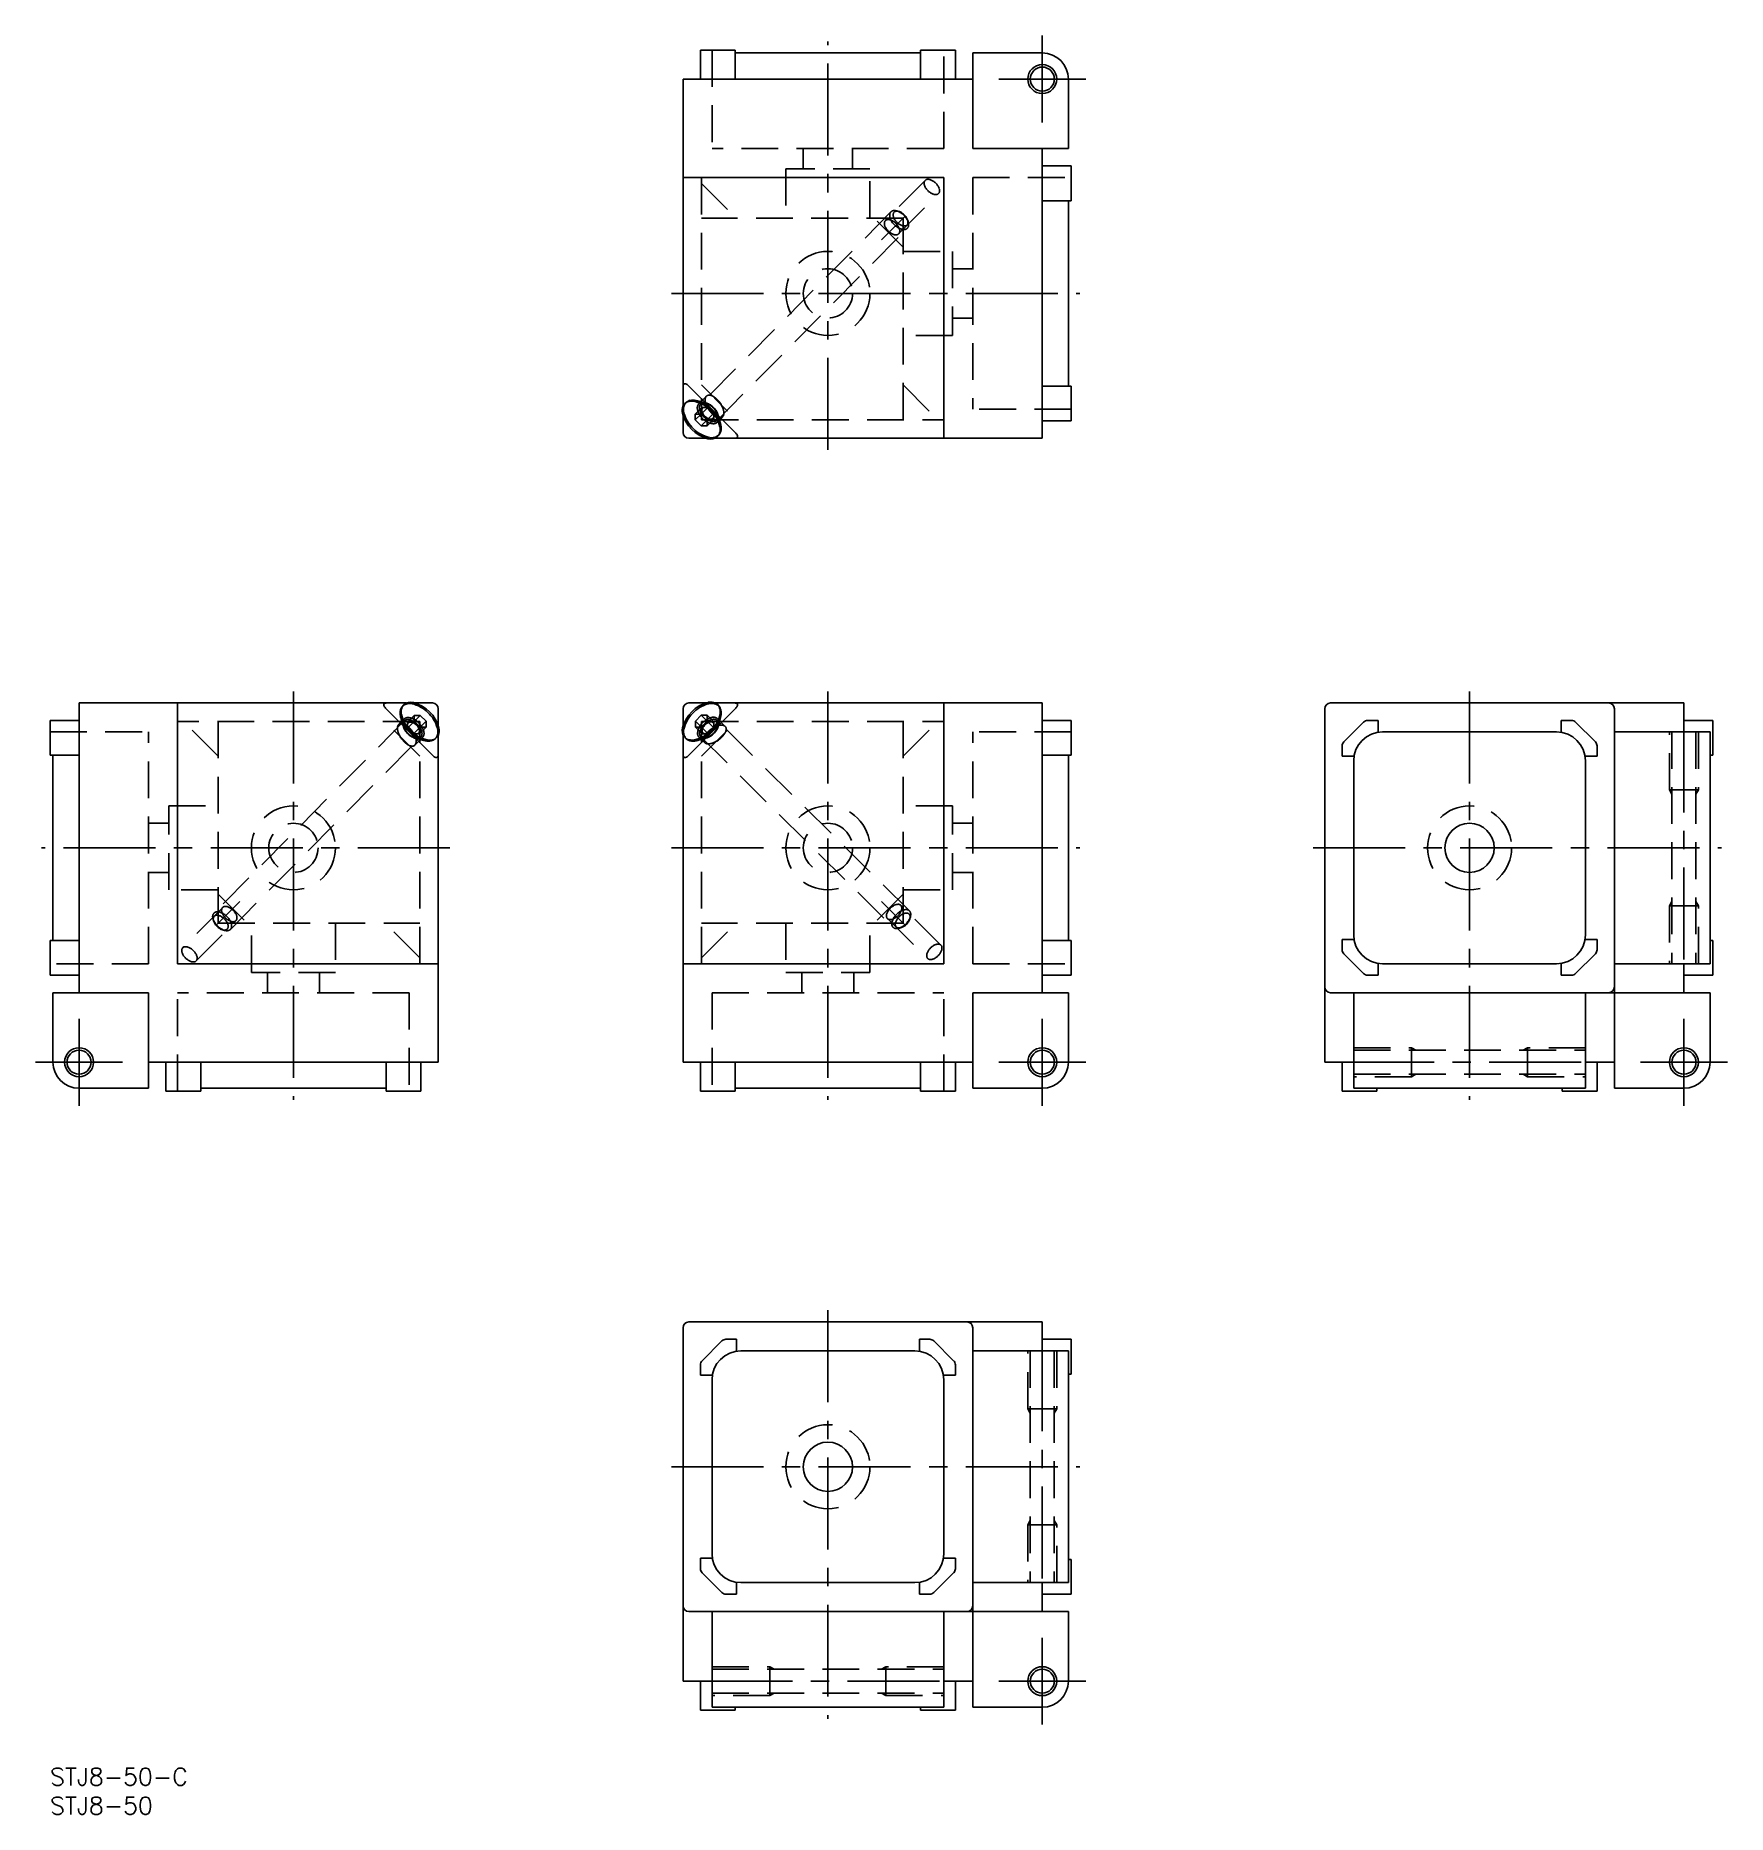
# Model space of a CAD drawing. Extents: x -3 to 289, y -8 to 299.
import ezdxf

# ---------------------------------------------------------------- set-up
doc = ezdxf.new("R2010")
doc.units = 0
doc.header["$LTSCALE"] = 0.5
doc.linetypes.add('CENTER', pattern=[50.8, 31.75, -6.35, 6.35, -6.35])
doc.linetypes.add('DASHED', pattern=[19.05, 12.7, -6.35])
for name, color, linetype in [('MSM_CENTER', 1, 'CENTER'), ('MSM_CONTINUOUS', 7, 'CONTINUOUS'), ('MSM_DASHED', 4, 'DASHED'), ('MSM_NARROW', 5, 'CONTINUOUS'), ('MSM_PART_NUMBER', 7, 'CONTINUOUS')]:
    doc.layers.add(name, color=color, linetype=linetype)
doc.styles.get("Standard").update_dxf_attribs({"font": 'txt.shx', "height": 3, "bigfont": 'bigfont.shx'})

msp = doc.modelspace()

# ---------------------------------------------------------------- linework, layer by layer
at = {"layer": 'MSM_CENTER'}
for p, q in [((134.24, 227.5), (134.24, 298)), ((171.24, 299), (171.24, 284)), ((178.74, 291.5), (163.74, 291.5)), ((143.48, 263.75, -1.25), (147.66, 267.92, 0.14)), ((107.24, 254.5), (177.74, 254.5)), ((42, 185.82), (42, 115.32)), ((134.24, 185.82), (134.24, 115.32)), ((244.98, 185.82), (244.98, 115.32)), ((281.98, 180.82), (281.98, 136.82)), ((69, 158.82), (-1.5, 158.82)), ((107.24, 158.82), (177.74, 158.82)), ((217.98, 158.82), (288.48, 158.82)), ((32.75, 149.57, 1.02), (28.58, 145.4, 2.4)), ((143.51, 149.54, -1.24), (147.69, 145.37, 0.15)), ((5, 129.32), (5, 114.32)), ((171.24, 129.32), (171.24, 114.32)), ((281.98, 129.32), (281.98, 114.32)), ((-2.5, 121.82), (12.5, 121.82)), ((163.74, 121.82), (178.74, 121.82)), ((222.98, 121.82), (266.98, 121.82)), ((289.48, 121.82), (274.48, 121.82)), ((134.24, 79), (134.24, 8.5)), ((171.24, 74), (171.24, 30)), ((107.24, 52), (177.74, 52)), ((171.24, 22.5), (171.24, 7.5)), ((112.24, 15), (156.24, 15)), ((163.74, 15), (178.74, 15))]:
    msp.add_line(p, q, dxfattribs=at)
at = {"layer": 'MSM_CONTINUOUS'}
for p, q in [((112.24, 291.5), (112.24, 296.5)), ((112.24, 296.5), (118.24, 296.5)), ((118.24, 296.5), (118.24, 291.5)), ((118.24, 296), (150.24, 296)), ((150.24, 291.5), (150.24, 296.5)), ((150.24, 296.5), (156.24, 296.5)), ((156.24, 296.5), (156.24, 291.5)), ((159.24, 296), (171.24, 296)), ((159.24, 296), (159.24, 279.5)), ((109.24, 235.05), (109.24, 291.5)), ((109.24, 291.5), (159.24, 291.5)), ((175.74, 279.5), (175.74, 291.5)), ((175.74, 279.5), (159.24, 279.5)), ((171.24, 229.5), (171.24, 279.5)), ((176.24, 276.5), (171.24, 276.5)), ((176.24, 270.5), (176.24, 276.5)), ((154.24, 274.5), (109.24, 274.5)), ((154.24, 229.5), (154.24, 274.5)), ((171.24, 270.5), (176.24, 270.5)), ((175.74, 270.5), (175.74, 238.5)), ((118.24, 230.5), (110.24, 238.5)), ((176.24, 238.5), (171.24, 238.5)), ((176.24, 232.5), (176.24, 238.5)), ((109.24, 233.46), (109.24, 230.5)), ((112.48, 235.7), (111.14, 235.89)), ((112.36, 233.68), (111.34, 232.66)), ((111.34, 232.66), (111.34, 233.68)), ((111.34, 233.68), (112.37, 233.68)), ((112.37, 233.68), (113.39, 232.67)), ((112.37, 231.64), (111.34, 232.66)), ((113.39, 232.67), (112.37, 231.64)), ((113.39, 231.65), (112.37, 231.64)), ((113.39, 232.67), (113.39, 231.65)), ((115.61, 231.47), (115.4, 232.8)), ((171.24, 232.5), (176.24, 232.5)), ((110.24, 229.5), (113.24, 229.5)), ((171.24, 229.5), (114.66, 229.5)), ((5, 183.82), (61.45, 183.82)), ((5, 183.82), (5, 133.82)), ((22, 183.82), (22, 138.82)), ((58, 182.82), (66, 174.82)), ((60.63, 181.85), (60.84, 180.52)), ((62.85, 180.65), (63.87, 181.68)), ((62.85, 181.68), (63.87, 181.68)), ((62.85, 180.65), (62.85, 181.68)), ((66, 183.82), (62.99, 183.82)), ((63.87, 181.68), (64.9, 180.66)), ((67, 179.87), (67, 182.82)), ((109.24, 182.82), (109.24, 179.81)), ((113.19, 183.82), (110.24, 183.82)), ((110.24, 174.82), (118.24, 182.82)), ((111.38, 180.69), (112.39, 181.71)), ((113.42, 180.7), (112.39, 181.71)), ((112.39, 181.71), (113.41, 181.71)), ((113.41, 181.71), (113.42, 180.69)), ((171.24, 183.82), (114.79, 183.82)), ((115.43, 180.58), (115.63, 181.92)), ((154.24, 183.82), (154.24, 138.82)), ((171.24, 183.82), (171.24, 133.82)), ((219.98, 134.82), (219.98, 182.82)), ((220.98, 183.82), (281.98, 183.82)), ((269.98, 182.82), (269.98, 117.32)), ((281.98, 183.82), (281.98, 178.82)), ((5, 180.82), (0, 180.82)), ((0, 180.82), (0, 174.82)), ((63.87, 179.64), (62.85, 180.65)), ((64.9, 179.64), (63.87, 179.64)), ((63.88, 179.64), (64.9, 180.66)), ((64.9, 180.66), (64.9, 179.64)), ((67, 178.27), (67, 121.82)), ((109.24, 178.41), (109.24, 121.82)), ((112.41, 179.67), (111.38, 180.69)), ((111.38, 179.66), (111.38, 180.69)), ((112.4, 179.66), (111.38, 179.66)), ((113.42, 180.69), (112.4, 179.66)), ((171.24, 180.82), (176.24, 180.82)), ((176.24, 180.82), (176.24, 174.82)), ((226.69, 180.52), (223.27, 177.11)), ((229.18, 180.82), (227.39, 180.82)), ((229.18, 178.75), (229.18, 180.82)), ((259.98, 178.82), (229.98, 178.82)), ((262.57, 180.82), (260.78, 180.82)), ((260.78, 180.82), (260.78, 178.75)), ((266.69, 177.11), (263.27, 180.52)), ((286.48, 178.82), (269.98, 178.82)), ((281.98, 180.82), (286.98, 180.82)), ((286.48, 178.82), (286.48, 138.82)), ((286.98, 180.82), (286.98, 174.82)), ((63.76, 177.62), (65.1, 177.43)), ((111.2, 177.45), (112.53, 177.65)), ((222.98, 176.4), (222.98, 174.62)), ((266.98, 174.62), (266.98, 176.4)), ((0, 174.82), (5, 174.82)), ((0.5, 174.82), (0.5, 142.82)), ((176.24, 174.82), (171.24, 174.82)), ((175.74, 174.82), (175.74, 142.82)), ((222.98, 174.62), (225.04, 174.62)), ((224.98, 173.82), (224.98, 143.82)), ((264.92, 174.62), (266.98, 174.62)), ((264.98, 143.82), (264.98, 173.82)), ((286.98, 174.82), (286.48, 174.82)), ((5, 142.82), (0, 142.82)), ((0, 142.82), (0, 136.82)), ((171.24, 142.82), (176.24, 142.82)), ((176.24, 142.82), (176.24, 136.82)), ((225.04, 143.02), (222.98, 143.02)), ((222.98, 143.02), (222.98, 141.23)), ((266.98, 143.02), (264.92, 143.02)), ((266.98, 141.23), (266.98, 143.02)), ((286.48, 142.82), (286.98, 142.82)), ((286.98, 142.82), (286.98, 136.82)), ((22, 138.82), (67, 138.82)), ((154.24, 138.82), (109.24, 138.82)), ((223.27, 140.52), (226.69, 137.11)), ((229.18, 136.82), (229.18, 138.88)), ((229.98, 138.82), (259.98, 138.82)), ((260.78, 138.88), (260.78, 136.82)), ((263.27, 137.11), (266.69, 140.52)), ((269.98, 138.82), (286.48, 138.82)), ((281.98, 138.82), (281.98, 133.82)), ((0, 136.82), (5, 136.82)), ((176.24, 136.82), (171.24, 136.82)), ((227.39, 136.82), (229.18, 136.82)), ((260.78, 136.82), (262.57, 136.82)), ((286.98, 136.82), (281.98, 136.82)), ((0.5, 133.82), (0.5, 121.82)), ((0.5, 133.82), (17, 133.82)), ((17, 117.32), (17, 133.82)), ((159.24, 117.32), (159.24, 133.82)), ((175.74, 133.82), (159.24, 133.82)), ((175.74, 133.82), (175.74, 121.82)), ((219.98, 134.82), (219.98, 121.82)), ((220.98, 133.82), (286.48, 133.82)), ((224.98, 117.32), (224.98, 133.82)), ((264.98, 133.82), (264.98, 117.32)), ((286.48, 133.82), (286.48, 121.82)), ((17, 121.82), (67, 121.82)), ((20, 116.82), (20, 121.82)), ((26, 121.82), (26, 116.82)), ((58, 116.82), (58, 121.82)), ((64, 121.82), (64, 116.82)), ((159.24, 121.82), (109.24, 121.82)), ((112.24, 116.82), (112.24, 121.82)), ((118.24, 121.82), (118.24, 116.82)), ((150.24, 116.82), (150.24, 121.82)), ((156.24, 121.82), (156.24, 116.82)), ((224.98, 121.82), (219.98, 121.82)), ((222.98, 116.82), (222.98, 121.82)), ((264.98, 121.82), (269.98, 121.82)), ((266.98, 121.82), (266.98, 116.82)), ((17, 117.32), (5, 117.32)), ((26, 116.82), (20, 116.82)), ((58, 117.32), (26, 117.32)), ((64, 116.82), (58, 116.82)), ((118.24, 116.82), (112.24, 116.82)), ((150.24, 117.32), (118.24, 117.32)), ((156.24, 116.82), (150.24, 116.82)), ((159.24, 117.32), (171.24, 117.32)), ((228.98, 116.82), (222.98, 116.82)), ((264.98, 117.32), (224.98, 117.32)), ((228.98, 117.32), (228.98, 116.82)), ((260.98, 116.82), (260.98, 117.32)), ((266.98, 116.82), (260.98, 116.82)), ((269.98, 117.32), (281.98, 117.32)), ((171.24, 77), (110.24, 77)), ((171.24, 72), (171.24, 77)), ((109.24, 76), (109.24, 15)), ((112.53, 70.29), (115.94, 73.71)), ((116.65, 74), (118.44, 74)), ((118.44, 74), (118.44, 71.94)), ((150.04, 71.94), (150.04, 74)), ((150.04, 74), (151.82, 74)), ((152.53, 73.71), (155.94, 70.29)), ((159.24, 10.5), (159.24, 76)), ((176.24, 74), (171.24, 74)), ((176.24, 68), (176.24, 74)), ((119.24, 72), (149.24, 72)), ((159.24, 72), (159.24, 32)), ((175.74, 72), (159.24, 72)), ((175.74, 32), (175.74, 72)), ((112.24, 67.8), (112.24, 69.59)), ((114.3, 67.8), (112.24, 67.8)), ((156.24, 67.8), (154.17, 67.8)), ((156.24, 69.59), (156.24, 67.8)), ((175.74, 68), (176.24, 68)), ((114.24, 37), (114.24, 67)), ((154.24, 67), (154.24, 37)), ((112.24, 34.41), (112.24, 36.2)), ((112.24, 36.2), (114.3, 36.2)), ((154.17, 36.2), (156.24, 36.2)), ((156.24, 36.2), (156.24, 34.41)), ((176.24, 36), (175.74, 36)), ((176.24, 30), (176.24, 36)), ((115.94, 30.29), (112.53, 33.71)), ((118.44, 32.06), (118.44, 30)), ((149.24, 32), (119.24, 32)), ((150.04, 30), (150.04, 32.06)), ((155.94, 33.71), (152.53, 30.29)), ((159.24, 32), (175.74, 32)), ((171.24, 32), (171.24, 27)), ((118.44, 30), (116.65, 30)), ((151.82, 30), (150.04, 30)), ((171.24, 30), (176.24, 30)), ((110.24, 27), (175.74, 27)), ((114.24, 10.5), (114.24, 27)), ((154.24, 27), (154.24, 10.5)), ((175.74, 27), (175.74, 15)), ((114.24, 15), (109.24, 15)), ((112.24, 10), (112.24, 15)), ((154.24, 15), (159.24, 15)), ((156.24, 15), (156.24, 10)), ((118.24, 10), (112.24, 10)), ((154.24, 10.5), (114.24, 10.5)), ((118.24, 10.5), (118.24, 10)), ((150.24, 10), (150.24, 10.5)), ((156.24, 10), (150.24, 10)), ((159.24, 10.5), (171.24, 10.5))]:
    msp.add_line(p, q, dxfattribs=at)
for centre, radius in [((171.24, 291.5), 2.07), ((244.98, 158.82), 4.25), ((5, 121.82), 2.07), ((171.24, 121.82), 2.07), ((281.98, 121.82), 2.07), ((134.24, 52), 4.25), ((171.24, 15), 2.07)]:
    msp.add_circle(centre, radius, dxfattribs=at)
for centre, radius, start, end in [((171.24, 291.5), 4.5, 0, 90), ((109.89, 238.51), 0.656, 155.2392, 180.5944), ((109.52, 238.66), 0.254, 87.8799, 151.4591), ((109.5, 238.3), 0.624, 59.5409, 87.0824), ((108.78, 237.07), 2.05, 44.5907, 59.6217), ((111.48, 234.26), 2.39, 167.5287, 190.2866), ((114.99, 235.31), 6.04, 194.1199, 256.4358), ((110.53, 234.48), 1.42, 102.6939, 167.8689), ((110.78, 234.6), 1.48, 101.027, 133.4072), ((110.76, 233.53), 2.39, 80.2731, 103.0155), ((110.93, 233.96), 2.13, 89.129, 101.7705), ((110.85, 232.67), 3.43, 70.5744, 88.1507), ((109.92, 230.19), 5.83, 12.8402, 77.7155), ((110.25, 230.99), 5.21, 56.5748, 70.485), ((109.44, 229.72), 6.71, 45.0414, 56.7461), ((109.43, 229.7), 6.74, 36.3335, 45.1338), ((109.94, 230.07), 6.11, 30.0897, 36.3477), ((110.24, 230.5), 1, 180, 270), ((114.2, 230.85), 1.42, 282.6748, 347.8498), ((110.68, 230.5), 5.25, 23.1999, 30.1205), ((114.26, 231.1), 1.55, 312.2811, 355.5031), ((111.27, 230.76), 4.61, 16.3115, 23.0871), ((113.26, 231.06), 2.38, 347.5145, 9.7841), ((112.34, 231.11), 3.48, 6.3585, 15.7571), ((113.48, 231.22), 2.34, 353.9524, 6.6394), ((116.8, 229.04), 2.05, 30.3838, 45.4147), ((113.95, 231.84), 2.48, 250.2333, 289.7667), ((113.97, 231.83), 2.42, 260.4219, 282.8616), ((118.25, 230.16), 0.656, 269.411, 294.7662), ((118.4, 229.79), 0.254, 298.5463, 2.1255), ((118.03, 229.76), 0.624, 2.923, 30.4646), ((57.84, 183.54), 0.254, 118.5463, 182.1255), ((58.21, 183.56), 0.624, 182.923, 210.4646), ((59.43, 184.28), 2.05, 210.3838, 225.4147), ((57.99, 183.16), 0.656, 89.411, 114.7662), ((62.76, 182.1), 2.34, 173.9524, 186.6394), ((61.98, 182.22), 1.55, 132.2811, 175.5031), ((63.89, 182.21), 3.48, 186.3585, 195.7571), ((64.97, 182.56), 4.61, 196.3115, 203.0871), ((62.98, 182.26), 2.38, 167.5145, 189.7841), ((66.32, 183.13), 5.83, 192.8402, 257.7155), ((62.04, 182.48), 1.42, 102.6748, 167.8498), ((62.29, 181.48), 2.48, 70.2333, 109.7667), ((62.26, 181.5), 2.42, 80.4219, 102.8616), ((61.25, 178.01), 6.04, 14.1199, 76.4358), ((66, 182.82), 1, 0, 90), ((115.04, 178.07), 6.04, 104.1199, 166.4358), ((110.24, 182.82), 1, 90, 180), ((109.93, 183.13), 5.83, 282.8402, 347.7155), ((114, 181.58), 2.39, 77.5287, 100.2866), ((114.22, 182.52), 1.42, 12.6939, 77.8689), ((114.33, 182.28), 1.48, 11.027, 43.4072), ((113.27, 182.3), 2.39, 350.2731, 13.0155), ((112.4, 182.2), 3.43, 340.5744, 358.1507), ((113.7, 182.12), 2.13, 359.129, 11.7705), ((118.24, 183.16), 0.656, 65.2392, 90.5944), ((116.8, 184.28), 2.05, 314.5907, 329.6217), ((118.4, 183.53), 0.254, 357.8799, 61.4591), ((118.03, 183.56), 0.624, 329.5409, 357.0824), ((220.98, 182.82), 1, 90, 180), ((268.98, 182.82), 1, 0, 90), ((65.56, 182.83), 5.25, 203.1999, 210.1205), ((66.3, 183.25), 6.11, 210.0897, 216.3477), ((66.81, 183.62), 6.74, 216.3335, 225.1338), ((66.8, 183.6), 6.71, 225.0414, 236.7461), ((65.71, 178.84), 1.42, 282.6939, 347.8689), ((64.76, 179.06), 2.39, 347.5287, 10.2866), ((111.57, 179.11), 2.48, 160.2333, 199.7667), ((111.56, 179.08), 2.42, 170.4219, 192.8616), ((110.58, 178.85), 1.42, 192.6748, 257.8498), ((109.8, 183.12), 6.11, 300.0897, 306.3477), ((109.43, 183.62), 6.74, 306.3335, 315.1338), ((109.46, 183.61), 6.71, 315.0414, 326.7461), ((110.72, 182.8), 5.21, 326.5748, 340.485), ((229.98, 173.82), 5, 90, 180), ((227.39, 179.82), 1, 90, 135), ((259.98, 173.82), 5, 0, 90), ((262.57, 179.82), 1, 45, 90), ((65.99, 182.33), 5.21, 236.5748, 250.485), ((65.39, 180.66), 3.43, 250.5744, 268.1507), ((65.48, 179.79), 2.39, 260.2731, 283.0155), ((65.31, 179.36), 2.13, 269.129, 281.7705), ((65.46, 178.73), 1.48, 281.027, 313.4072), ((110.83, 178.79), 1.55, 222.2811, 265.5031), ((110.8, 179.8), 2.38, 257.5145, 279.7841), ((110.96, 179.58), 2.34, 263.9524, 276.6394), ((110.84, 180.71), 3.48, 276.3585, 285.7571), ((110.49, 181.79), 4.61, 286.3115, 293.0871), ((110.23, 182.38), 5.25, 293.1999, 300.1205), ((223.98, 176.4), 1, 135, 180), ((265.98, 176.4), 1, 360, 45), ((67.46, 176.25), 2.05, 224.5907, 239.6217), ((66.74, 175.03), 0.624, 239.5409, 267.0824), ((66.72, 174.66), 0.254, 267.8799, 331.4591), ((66.34, 174.81), 0.656, 335.2392, 0.5944), ((109.89, 174.81), 0.656, 179.411, 204.7662), ((109.52, 174.65), 0.254, 208.5463, 272.1255), ((109.5, 175.02), 0.624, 272.923, 300.4646), ((108.78, 176.25), 2.05, 300.3838, 315.4147), ((223.98, 141.23), 1, 180, 225), ((229.98, 143.82), 5, 180, 270), ((259.98, 143.82), 5, 270, 0), ((265.98, 141.23), 1, 315, 0), ((227.39, 137.82), 1, 225, 270), ((262.57, 137.82), 1, 270, 315), ((220.98, 134.82), 1, 180, 270), ((268.98, 134.82), 1, 270, 0), ((5, 121.82), 4.5, 180, 270), ((171.24, 121.82), 4.5, 270, 0), ((281.98, 121.82), 4.5, 270, 0), ((110.24, 76), 1, 90, 180), ((158.24, 76), 1, 0, 90), ((116.65, 73), 1, 90, 135), ((151.82, 73), 1, 45, 90), ((119.24, 67), 5, 90, 180), ((149.24, 67), 5, 0, 90), ((113.24, 69.59), 1, 135, 180), ((155.24, 69.59), 1, 0, 45), ((119.24, 37), 5, 180, 270), ((149.24, 37), 5, 270, 0), ((113.24, 34.41), 1, 180, 225), ((155.24, 34.41), 1, 315, 0), ((110.24, 28), 1, 180, 270), ((116.65, 31), 1, 225, 270), ((151.82, 31), 1, 270, 315), ((158.24, 28), 1, 270, 0), ((171.24, 15), 4.5, 270, 0)]:
    msp.add_arc(centre, radius, start, end, dxfattribs=at)
at = {"layer": 'MSM_DASHED'}
for p, q in [((114.24, 296.5), (114.24, 279.5)), ((154.24, 279.5), (154.24, 296.5)), ((154.24, 279.5), (114.24, 279.5)), ((129.99, 279.5), (129.99, 276)), ((138.49, 279.5), (138.49, 276)), ((112.44, 274.5), (112.44, 232.7)), ((112.44, 273.5), (118.44, 267.5)), ((141.49, 276), (126.99, 276)), ((126.99, 276), (126.99, 267.5)), ((141.49, 267.5), (141.49, 276)), ((151.03, 274.02), (144.15, 267.07)), ((159.24, 274.5), (159.24, 234.5)), ((159.24, 274.5), (176.24, 274.5)), ((146.45, 264.79), (153.34, 271.74)), ((145.11, 268.58), (112.26, 235.4)), ((147.24, 267.5), (112.44, 267.5)), ((147.24, 262.5), (142.24, 267.5)), ((146.45, 268.65), (146.11, 268.74)), ((147.24, 232.7), (147.24, 267.5)), ((148.11, 266.76), (148.02, 267.1)), ((115.11, 232.59), (147.96, 265.76)), ((147.24, 261.75), (155.74, 261.75)), ((155.74, 261.75), (155.74, 247.25)), ((159.24, 258.75), (155.74, 258.75)), ((159.24, 250.25), (155.74, 250.25)), ((155.74, 247.25), (147.24, 247.25)), ((113.27, 236.78), (111.94, 235.43)), ((112.44, 238.7), (118.44, 232.7)), ((147.24, 238.7), (153.24, 232.7)), ((109.24, 235.05), (109.24, 233.37)), ((112.49, 234.84), (111.34, 233.68)), ((113.07, 235.62), (111.72, 235.98)), ((112.49, 233.82), (112.36, 233.68)), ((113.51, 234.84), (112.37, 233.68)), ((113.07, 235.61), (112.48, 235.7)), ((113.51, 234.84), (112.49, 234.84)), ((112.49, 234.84), (112.49, 233.82)), ((112.49, 233.82), (113.51, 232.8)), ((114.54, 233.83), (113.39, 232.67)), ((114.54, 233.83), (113.51, 234.84)), ((114.54, 232.81), (114.54, 233.83)), ((115.4, 232.8), (115.31, 233.4)), ((115.7, 232.03), (115.32, 233.4)), ((176.24, 234.5), (159.24, 234.5)), ((112.44, 232.7), (154.24, 232.7)), ((114.54, 232.81), (113.39, 231.65)), ((113.51, 232.8), (113.39, 232.67)), ((113.51, 232.8), (114.54, 232.81)), ((115.14, 232.27), (116.08, 233.21)), ((115.36, 233.07), (115.24, 233.1)), ((115.36, 233.07), (115.24, 233.1)), ((113.24, 229.5), (114.65, 229.5)), ((60.54, 181.29), (60.92, 179.93)), ((62.99, 183.82), (61.59, 183.82)), ((61.7, 180.52), (62.85, 181.68)), ((114.79, 183.82), (113.11, 183.82)), ((114.57, 180.57), (113.41, 181.71)), ((115.36, 179.99), (115.72, 181.34)), ((0, 178.82), (17, 178.82)), ((17, 138.82), (17, 178.82)), ((63.8, 180.62), (22, 180.62)), ((29, 174.62), (23, 180.62)), ((61.13, 180.73), (28.28, 147.56)), ((29, 180.62), (29, 145.82)), ((63.8, 174.62), (57.8, 180.62)), ((61.1, 181.05), (60.16, 180.11)), ((60.84, 180.52), (60.93, 179.92)), ((60.88, 180.25), (61, 180.22)), ((60.88, 180.25), (61, 180.22)), ((61.7, 179.5), (62.85, 180.65)), ((61.7, 180.52), (61.7, 179.5)), ((62.72, 180.52), (61.7, 180.52)), ((61.7, 179.5), (62.72, 178.48)), ((62.72, 180.52), (62.85, 180.65)), ((63.75, 179.5), (62.72, 180.52)), ((62.72, 178.48), (63.87, 179.64)), ((62.72, 178.48), (63.75, 178.48)), ((63.75, 178.48), (64.9, 179.64)), ((63.75, 179.5), (63.88, 179.64)), ((63.75, 178.48), (63.75, 179.5)), ((63.8, 138.82), (63.8, 180.62)), ((67, 178.27), (67, 179.95)), ((109.24, 179.81), (109.24, 178.41)), ((112.54, 178.52), (111.38, 179.66)), ((113.56, 178.52), (112.4, 179.66)), ((112.54, 179.54), (112.41, 179.67)), ((112.44, 174.62), (118.44, 180.62)), ((112.44, 138.82), (112.44, 180.62)), ((112.44, 180.62), (154.24, 180.62)), ((113.55, 180.57), (112.54, 179.54)), ((112.54, 179.54), (112.54, 178.52)), ((112.54, 178.52), (113.56, 178.52)), ((113.55, 180.57), (113.42, 180.7)), ((114.58, 179.54), (113.42, 180.69)), ((114.57, 180.57), (113.55, 180.57)), ((113.56, 178.52), (114.58, 179.54)), ((114.58, 179.54), (114.57, 180.57)), ((148.31, 147.94), (115.14, 180.79)), ((116.51, 179.78), (115.17, 181.11)), ((115.34, 179.98), (115.43, 180.58)), ((147.24, 174.62), (153.24, 180.62)), ((147.24, 180.62), (147.24, 145.82)), ((159.24, 138.82), (159.24, 178.82)), ((176.24, 178.82), (159.24, 178.82)), ((279.48, 168.82), (279.48, 178.82)), ((279.91, 178.82), (279.91, 138.82)), ((284.05, 178.82), (284.05, 138.82)), ((284.48, 178.82), (284.48, 168.82)), ((31.12, 144.75), (63.97, 177.92)), ((62.97, 176.55), (64.29, 177.89)), ((63.17, 177.71), (63.76, 177.62)), ((63.17, 177.7), (64.52, 177.34)), ((111.76, 177.36), (113.13, 177.74)), ((112, 177.91), (112.94, 176.98)), ((112.32, 177.95), (145.5, 145.1)), ((112.53, 177.65), (113.13, 177.75)), ((112.8, 177.7), (112.84, 177.82)), ((112.8, 177.7), (112.84, 177.82)), ((20.5, 151.57), (20.5, 166.07)), ((20.5, 166.07), (29, 166.07)), ((155.74, 166.07), (147.24, 166.07)), ((155.74, 151.57), (155.74, 166.07)), ((284.48, 168.82), (279.48, 168.82)), ((279.48, 168.82), (279.91, 168.07)), ((284.48, 168.82), (284.05, 168.07)), ((17, 163.07), (20.5, 163.07)), ((159.24, 163.07), (155.74, 163.07)), ((17, 154.57), (20.5, 154.57)), ((159.24, 154.57), (155.74, 154.57)), ((29, 151.57), (20.5, 151.57)), ((29, 150.82), (34, 145.82)), ((147.24, 150.82), (142.24, 145.82)), ((147.24, 151.57), (155.74, 151.57)), ((29.79, 148.54), (22.9, 141.59)), ((153.75, 142.02), (146.81, 148.9)), ((279.48, 148.82), (279.91, 149.57)), ((279.48, 148.82), (279.48, 138.82)), ((284.48, 148.82), (279.48, 148.82)), ((284.48, 148.82), (284.05, 149.57)), ((284.48, 138.82), (284.48, 148.82)), ((25.21, 139.3), (32.08, 146.25)), ((28.12, 146.56), (28.22, 146.22)), ((29, 145.82), (63.8, 145.82)), ((29.79, 144.67), (30.12, 144.58)), ((34.75, 137.32), (34.75, 145.82)), ((49.25, 145.82), (49.25, 137.32)), ((63.8, 139.82), (57.8, 145.82)), ((112.44, 139.82), (118.44, 145.82)), ((147.24, 145.82), (112.44, 145.82)), ((126.99, 145.82), (126.99, 137.32)), ((141.49, 137.32), (141.49, 145.82)), ((144.52, 146.6), (151.47, 139.72)), ((146.5, 144.94), (146.83, 145.03)), ((148.39, 146.6), (148.48, 146.94)), ((17, 138.82), (0, 138.82)), ((159.24, 138.82), (176.24, 138.82)), ((49.25, 137.32), (34.75, 137.32)), ((37.5, 137.32), (37.5, 133.82)), ((46.5, 137.32), (46.5, 133.82)), ((126.99, 137.32), (141.49, 137.32)), ((129.74, 137.32), (129.74, 133.82)), ((138.74, 137.32), (138.74, 133.82)), ((62, 133.82), (22, 133.82)), ((22, 116.82), (22, 133.82)), ((62, 133.82), (62, 116.82)), ((114.24, 133.82), (154.24, 133.82)), ((114.24, 133.82), (114.24, 116.82)), ((154.24, 116.82), (154.24, 133.82)), ((224.98, 124.32), (234.98, 124.32)), ((224.98, 123.88), (264.98, 123.88)), ((234.98, 124.32), (234.98, 119.32)), ((234.98, 124.32), (235.73, 123.88)), ((254.98, 124.32), (254.23, 123.88)), ((254.98, 124.32), (254.98, 119.32)), ((264.98, 124.32), (254.98, 124.32)), ((224.98, 119.75), (264.98, 119.75)), ((234.98, 119.32), (235.73, 119.75)), ((254.98, 119.32), (254.23, 119.75)), ((234.98, 119.32), (224.98, 119.32)), ((254.98, 119.32), (264.98, 119.32)), ((168.74, 62), (168.74, 72)), ((169.17, 72), (169.17, 32)), ((173.3, 72), (173.3, 32)), ((173.74, 72), (173.74, 62)), ((173.74, 62), (168.74, 62)), ((168.74, 62), (169.17, 61.25)), ((173.74, 62), (173.3, 61.25)), ((168.74, 42), (169.17, 42.75)), ((168.74, 42), (168.74, 32)), ((173.74, 42), (168.74, 42)), ((173.74, 42), (173.3, 42.75)), ((173.74, 32), (173.74, 42)), ((114.24, 17.5), (124.24, 17.5)), ((114.24, 17.07), (154.24, 17.07)), ((124.24, 17.5), (124.24, 12.5)), ((124.24, 17.5), (124.99, 17.07)), ((144.24, 17.5), (143.49, 17.07)), ((144.24, 17.5), (144.24, 12.5)), ((154.24, 17.5), (144.24, 17.5)), ((114.24, 12.93), (154.24, 12.93)), ((124.24, 12.5), (114.24, 12.5)), ((124.24, 12.5), (124.99, 12.93)), ((144.24, 12.5), (143.49, 12.93)), ((144.24, 12.5), (154.24, 12.5))]:
    msp.add_line(p, q, dxfattribs=at)
for centre, radius in [((134.24, 254.5), 7.25), ((134.24, 254.5), 4.25), ((42, 158.82), 7.25), ((134.24, 158.82), 7.25), ((244.98, 158.82), 7.25), ((42, 158.82), 4.25), ((134.24, 158.82), 4.25), ((134.24, 52), 7.25)]:
    msp.add_circle(centre, radius, dxfattribs=at)
for centre, radius, start, end in [((151.46, 273.6), 0.598, 92.0824, 178.4794), ((152.1, 273.54), 1.25, 176.6483, 199.9453), ((151.52, 272.95), 1.25, 70.6385, 93.8915), ((151.03, 271.72), 2.57, 21.0285, 69.5333), ((153.33, 274.04), 2.57, 201.0285, 249.5333), ((152.85, 272.81), 1.25, 250.6629, 273.8671), ((152.91, 272.16), 0.598, 272.0824, 358.4794), ((152.26, 272.21), 1.25, 356.6701, 19.9235), ((144.58, 266.65), 0.594, 110.6926, 176.8171), ((144.67, 266.21), 1.04, 67.372, 106.9968), ((145.64, 268.06), 0.738, 92.0042, 178.5576), ((146.46, 267.99), 1.56, 176.8173, 200.8663), ((147.96, 268.61), 3.19, 201.6899, 248.8719), ((144.22, 264.89), 2.44, 44.2454, 69.4894), ((146.08, 268.12), 0.577, 92.9212, 177.6406), ((146.72, 268.06), 1.22, 176.2198, 201.2123), ((147.91, 268.55), 2.51, 201.895, 248.6667), ((145.71, 267.24), 1.56, 69.6952, 93.7447), ((146.14, 267.5), 1.2, 69.0768, 94.6146), ((145.11, 265.73), 3.19, 21.6899, 68.8719), ((145.66, 266.28), 2.51, 21.895, 68.6667), ((146.87, 266.78), 1.19, 355.9068, 21.5253), ((145.43, 266.61), 1.45, 176.9036, 213.3776), ((146.47, 267.12), 2.6, 210.1903, 251.6271), ((145.99, 265.93), 1.33, 254.9251, 264.4436), ((145.96, 265.59), 0.988, 264.3928, 275.9823), ((144.31, 264.88), 2.38, 20.2326, 46.033), ((146.02, 265.23), 0.617, 274.1895, 314.3124), ((146.06, 265.18), 0.555, 315.3808, 332.4059), ((145.68, 265.31), 0.952, 335.8486, 24.3388), ((147.36, 267.13), 1.59, 249.9161, 273.5238), ((147.42, 267.36), 1.22, 249.3436, 274.3478), ((147.43, 266.28), 0.738, 272.0042, 358.5576), ((147.49, 266.72), 0.577, 272.9212, 357.6406), ((146.58, 266.34), 1.59, 357.0238, 20.6598), ((114.02, 236.2), 0.96, 157.8645, 171.9573), ((113.76, 236.31), 0.679, 140.0904, 157.8421), ((113.67, 236.38), 0.565, 115.2566, 135.3301), ((113.71, 236.3), 0.648, 96.6587, 114.9762), ((113.74, 236.06), 0.898, 81.8661, 96.6022), ((113.68, 235.64), 1.32, 70.5616, 81.962), ((113.46, 235.02), 1.98, 61.7481, 70.6118), ((113.09, 234.36), 2.73, 54.7503, 61.5024), ((112.43, 233.47), 3.84, 36.8452, 54.3441), ((111.57, 234.42), 2.26, 158.544, 195.1798), ((115.23, 235.53), 6.08, 196.2896, 256.4303), ((110.73, 234.68), 1.38, 134.3864, 156.0159), ((112.6, 234.82), 0.898, 136.8762, 179.1904), ((113.64, 234.8), 1.94, 179.0056, 205.5347), ((115.2, 235.53), 3.67, 205.2766, 245.2851), ((113.43, 234.79), 1.38, 171.0384, 198.0987), ((112.81, 234.88), 0.756, 136.2548, 170.2136), ((115.08, 235.4), 3.14, 199.3406, 251.2211), ((112.96, 234.37), 0.475, 85.4806, 185.0812), ((113.6, 234.36), 1.11, 181.7238, 205.7186), ((114.44, 234.76), 2.04, 205.528, 245.0338), ((112.98, 233.74), 1.1, 66.3043, 88.8228), ((114.5, 236.13), 1.45, 171.955, 183.4353), ((115.66, 236.24), 2.61, 184.1857, 204.1181), ((111.99, 232.28), 3.51, 18.4778, 72.084), ((117.11, 236.79), 4.16, 202.9746, 210.8777), ((112.29, 232.58), 3.15, 19.638, 70.9238), ((112.6, 232.9), 2.03, 24.3024, 66.0289), ((117.35, 236.93), 4.44, 210.7927, 218.7052), ((117.01, 236.62), 3.98, 218.2294, 234.1971), ((113.42, 233.28), 1.12, 1.9676, 23.6674), ((115.94, 235.1), 2.12, 233.8377, 250.7558), ((113.93, 233.2), 1.39, 352.3068, 18.6235), ((112.36, 233.29), 4, 14.6865, 38.22), ((115.65, 233.65), 0.608, 276.2423, 344.0583), ((114.73, 233.89), 1.56, 344.6515, 15.5133), ((114.06, 233.94), 1.13, 245.1237, 268.5408), ((114.5, 234), 1.98, 245.3058, 271.2775), ((114.06, 233.28), 0.475, 265.3767, 5.0747), ((114.49, 233.75), 1.38, 252.418, 279.5684), ((114.52, 232.92), 0.899, 271.3978, 313.6592), ((114.58, 233.12), 0.749, 280.1812, 314.474), ((114.55, 233.12), 0.771, 316.535, 351.9107), ((115.61, 234.02), 0.987, 255.1359, 276.0646), ((114.15, 231.57), 1.98, 259.7105, 305.4229), ((62.08, 181.76), 1.98, 79.7105, 125.4229), ((61.72, 180.4), 0.899, 91.3978, 133.6592), ((61.74, 179.32), 1.98, 65.3058, 91.2775), ((61.01, 177.79), 6.08, 16.2896, 76.4303), ((115.27, 177.83), 6.08, 106.2896, 166.4303), ((115.26, 177.85), 3.67, 115.2766, 155.2851), ((114.15, 181.49), 2.26, 68.544, 105.1798), ((114.53, 179.42), 1.94, 89.0056, 115.5347), ((114.55, 180.46), 0.898, 46.8762, 89.1904), ((114.41, 182.32), 1.38, 44.3864, 66.0159), ((61.51, 179.43), 1.56, 164.6515, 195.5133), ((60.59, 179.68), 0.608, 96.2423, 164.0583), ((63.88, 180.03), 4, 194.6865, 218.22), ((60.63, 179.3), 0.987, 75.1359, 96.0646), ((62.31, 180.12), 1.39, 172.3068, 198.6235), ((64.25, 181.04), 3.51, 198.4778, 252.084), ((61.69, 180.2), 0.771, 136.535, 171.9107), ((63.95, 180.74), 3.15, 199.638, 250.9238), ((60.3, 178.22), 2.12, 53.8377, 70.7558), ((61.66, 180.2), 0.749, 100.1812, 134.474), ((61.75, 179.58), 1.38, 72.418, 99.5684), ((59.22, 176.7), 3.98, 38.2294, 54.1971), ((62.17, 180.04), 0.475, 85.3767, 185.0747), ((62.82, 180.04), 1.12, 181.9676, 203.6674), ((63.64, 180.42), 2.03, 204.3024, 246.0289), ((61.16, 177.92), 3.14, 19.3406, 71.2211), ((62.18, 179.38), 1.13, 65.1237, 88.5408), ((58.89, 176.39), 4.44, 30.7927, 38.7052), ((61.03, 177.79), 3.67, 25.2766, 65.2851), ((61.8, 178.56), 2.04, 25.528, 65.0338), ((59.13, 176.53), 4.16, 22.9746, 30.8777), ((63.26, 179.58), 1.1, 246.3043, 268.8228), ((60.58, 177.08), 2.61, 4.1857, 24.1181), ((63.27, 178.95), 0.475, 265.4806, 5.0812), ((62.64, 178.96), 1.11, 1.7238, 25.7186), ((63.43, 178.44), 0.756, 316.2548, 350.2136), ((62.81, 178.53), 1.38, 351.0384, 18.0987), ((63.64, 178.5), 0.898, 316.8762, 359.1904), ((62.6, 178.52), 1.94, 359.0056, 25.5347), ((65.51, 178.64), 1.38, 314.3864, 336.0159), ((64.67, 178.9), 2.26, 338.544, 15.1798), ((111.3, 178.9), 1.98, 169.7105, 215.4229), ((113.73, 178.56), 1.98, 155.3058, 181.2775), ((112.65, 178.53), 0.899, 181.3978, 223.6592), ((113.48, 178.57), 1.38, 162.418, 189.5684), ((112.86, 178.47), 0.749, 190.1812, 224.474), ((115.14, 177.98), 3.14, 109.3406, 161.2211), ((113.67, 179), 1.13, 155.1237, 178.5408), ((113.01, 178.99), 0.475, 175.3767, 275.0747), ((114.49, 178.62), 2.04, 115.528, 155.0338), ((114.84, 177.12), 2.12, 143.8377, 160.7558), ((113.01, 179.64), 1.12, 271.9676, 293.6674), ((112.02, 181.07), 3.51, 288.4778, 342.084), ((116.35, 176.04), 3.98, 128.2294, 144.1971), ((112.32, 180.77), 3.15, 289.638, 340.9238), ((112.63, 180.46), 2.03, 294.3024, 336.0289), ((114.09, 179.46), 1.11, 91.7238, 115.7186), ((116.67, 175.7), 4.44, 120.7927, 128.7052), ((114.1, 180.09), 0.475, 355.4806, 95.0812), ((114.53, 179.62), 1.38, 81.0384, 108.0987), ((116.53, 175.95), 4.16, 112.9746, 120.8777), ((113.47, 180.08), 1.1, 336.3043, 358.8228), ((114.61, 180.24), 0.756, 46.2548, 80.2136), ((115.97, 177.39), 2.61, 94.1857, 114.1181), ((113.2, 180.62), 3.84, 306.8452, 324.3441), ((115.87, 178.55), 1.45, 81.955, 93.4353), ((115.94, 179.03), 0.96, 67.8645, 81.9573), ((116.04, 179.29), 0.679, 50.0904, 67.8421), ((114.09, 179.96), 2.73, 324.7503, 331.5024), ((114.75, 179.59), 1.98, 331.7481, 340.6118), ((116.11, 179.38), 0.565, 25.2566, 45.3301), ((115.37, 179.38), 1.32, 340.5616, 351.962), ((116.04, 179.35), 0.648, 6.6587, 24.9762), ((115.79, 179.32), 0.898, 351.8661, 6.6022), ((63.81, 179.85), 3.84, 216.8452, 234.3441), ((63.14, 178.96), 2.73, 234.7503, 241.5024), ((62.78, 178.3), 1.98, 241.7481, 250.6118), ((62.56, 177.69), 1.32, 250.5616, 261.962), ((62.5, 177.27), 0.898, 261.8661, 276.6022), ((62.53, 177.02), 0.648, 276.6587, 294.9762), ((62.56, 176.94), 0.565, 295.2566, 315.3301), ((62.47, 177.01), 0.679, 320.0904, 337.8421), ((62.21, 177.12), 0.96, 337.8645, 351.9573), ((61.73, 177.19), 1.45, 351.955, 3.4353), ((112.85, 178.51), 0.771, 226.535, 261.9107), ((112.93, 179.12), 1.39, 262.3068, 288.6235), ((113.76, 177.44), 0.987, 165.1359, 186.0646), ((113.38, 177.41), 0.608, 186.2423, 254.0583), ((113.62, 178.32), 1.56, 254.6515, 285.5133), ((113.03, 180.69), 4, 284.6865, 308.22), ((28.81, 147.04), 0.738, 92.0042, 178.5576), ((28.88, 146.19), 1.59, 69.9161, 93.5238), ((28.27, 144.71), 3.19, 21.6899, 68.8719), ((30.56, 148.01), 0.952, 155.8486, 204.3388), ((30.18, 148.15), 0.555, 135.3808, 152.4059), ((31.93, 148.45), 2.38, 200.2326, 226.033), ((30.22, 148.1), 0.617, 94.1895, 134.3124), ((30.28, 147.73), 0.988, 84.3928, 95.9823), ((30.24, 147.39), 1.33, 74.9251, 84.4436), ((29.77, 146.2), 2.6, 30.1903, 71.6271), ((30.81, 146.71), 1.45, 356.9036, 33.3776), ((145.66, 147.06), 1.33, 164.9251, 174.4436), ((146.85, 146.59), 2.6, 120.1903, 161.6271), ((148.35, 145.09), 3.19, 111.6899, 158.8719), ((146.34, 147.62), 1.45, 86.9036, 123.3776), ((148.29, 145.15), 2.51, 111.895, 158.6667), ((144.62, 148.84), 2.44, 314.2454, 339.4894), ((146.39, 148.48), 0.594, 20.6926, 86.8171), ((145.94, 148.38), 1.04, 337.372, 16.9968), ((147.72, 146.6), 1.56, 86.8173, 110.8663), ((147.79, 146.34), 1.22, 86.2198, 111.2123), ((147.79, 147.42), 0.738, 2.0042, 88.5576), ((147.85, 146.98), 0.577, 2.9212, 87.6406), ((146.97, 147.34), 1.56, 339.6952, 3.7447), ((29.65, 146.98), 1.59, 177.0238, 200.6598), ((28.75, 146.6), 0.577, 92.9212, 177.6406), ((29.36, 146.54), 1.19, 175.9068, 201.5253), ((31.13, 147.6), 3.19, 201.6899, 248.8719), ((30.58, 147.04), 2.51, 201.895, 248.6667), ((28.81, 145.96), 1.22, 69.3436, 94.3478), ((28.33, 144.77), 2.51, 21.895, 68.6667), ((30.1, 145.82), 1.2, 249.0768, 274.6146), ((30.52, 146.08), 1.56, 249.6952, 273.7447), ((30.16, 145.21), 0.577, 272.9212, 357.6406), ((32.02, 148.43), 2.44, 224.2454, 249.4894), ((30.6, 145.26), 0.738, 272.0042, 358.5576), ((29.52, 145.26), 1.22, 356.2198, 21.2123), ((31.57, 147.11), 1.04, 247.372, 286.9968), ((29.78, 145.33), 1.56, 356.8173, 20.8663), ((31.66, 146.67), 0.594, 290.6926, 356.8171), ((145.33, 147.09), 0.988, 174.3928, 185.9823), ((144.96, 147.04), 0.617, 184.1895, 224.3124), ((144.91, 147), 0.555, 225.3808, 242.4059), ((145.04, 147.38), 0.952, 245.8486, 294.3388), ((146.86, 145.7), 1.59, 159.9161, 183.5238), ((146.01, 145.62), 0.738, 182.0042, 268.5576), ((144.61, 148.75), 2.38, 290.2326, 316.033), ((147.09, 145.63), 1.22, 159.3436, 184.3478), ((146.45, 145.57), 0.577, 182.9212, 267.6406), ((146.08, 146.47), 1.59, 267.0238, 290.6598), ((146.51, 146.18), 1.19, 265.9068, 291.5253), ((145.46, 147.95), 3.19, 291.6899, 338.8719), ((146.02, 147.4), 2.51, 291.895, 338.6667), ((147.23, 146.91), 1.2, 339.0768, 4.6146), ((23.33, 141.16), 0.598, 92.0824, 178.4794), ((23.39, 140.51), 1.25, 70.6629, 93.8671), ((22.9, 139.28), 2.57, 21.0285, 69.5333), ((153.77, 139.72), 2.57, 111.0285, 159.5333), ((153.27, 140.95), 1.25, 86.6483, 109.9453), ((153.33, 141.6), 0.598, 2.0824, 88.4794), ((152.68, 141.54), 1.25, 340.6385, 3.8915), ((23.98, 141.11), 1.25, 176.6701, 199.9235), ((25.2, 141.61), 2.57, 201.0285, 249.5333), ((24.72, 140.37), 1.25, 250.6385, 273.8915), ((24.78, 139.72), 0.598, 272.0824, 358.4794), ((24.14, 139.78), 1.25, 356.6483, 19.9453), ((152.54, 140.21), 1.25, 160.6629, 183.8671), ((151.89, 140.14), 0.598, 182.0824, 268.4794), ((151.95, 140.79), 1.25, 266.6701, 289.9235), ((151.45, 142.02), 2.57, 291.0285, 339.5333)]:
    msp.add_arc(centre, radius, start, end, dxfattribs=at)
at = {"layer": 'MSM_NARROW'}
for centre in [(171.24, 291.5), (5, 121.82), (171.24, 121.82), (281.98, 121.82), (171.24, 15)]:
    msp.add_circle(centre, 2.5, dxfattribs=at)

# ---------------------------------------------------------------- texts
at = {"layer": 'MSM_PART_NUMBER'}
for s, p in [('STJ8-50-C', (0, -3)), ('STJ8-50', (0, -8))]:
    msp.add_text(s, height=3, dxfattribs=at).set_placement(p)

doc.saveas('drawing.dxf')
